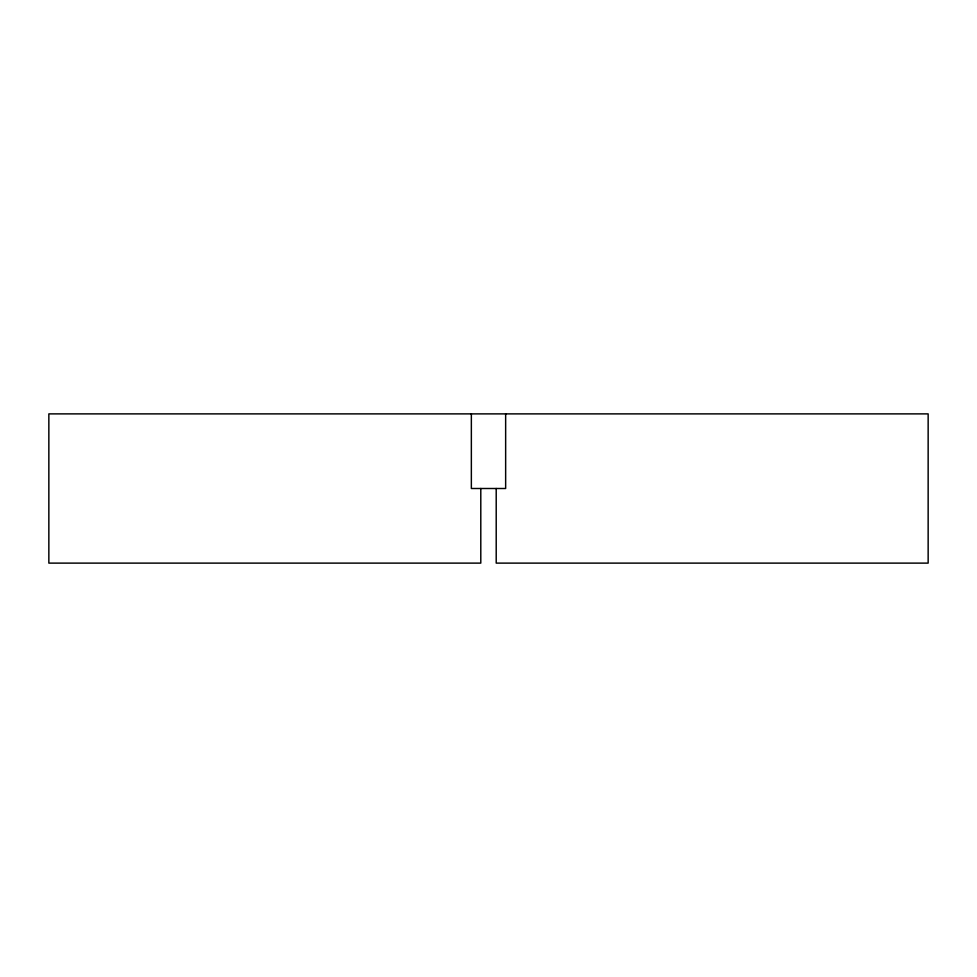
<?xml version="1.0" encoding="UTF-8"?>
<svg xmlns="http://www.w3.org/2000/svg" width="977" height="977" viewBox="0 0 977 977"><rect width="100%" height="100%" fill="white"/><g stroke="black" fill="none" stroke-linecap="round" stroke-linejoin="round"><path stroke-width="1.47" d="M505.646 413.882L505.646 488.5L471.354 488.5L471.354 413.882M496.206 488.5L496.206 563.118L928.15 563.118L928.15 413.882L48.85 413.882L48.85 563.118L480.794 563.118L480.794 488.5"/></g></svg>
